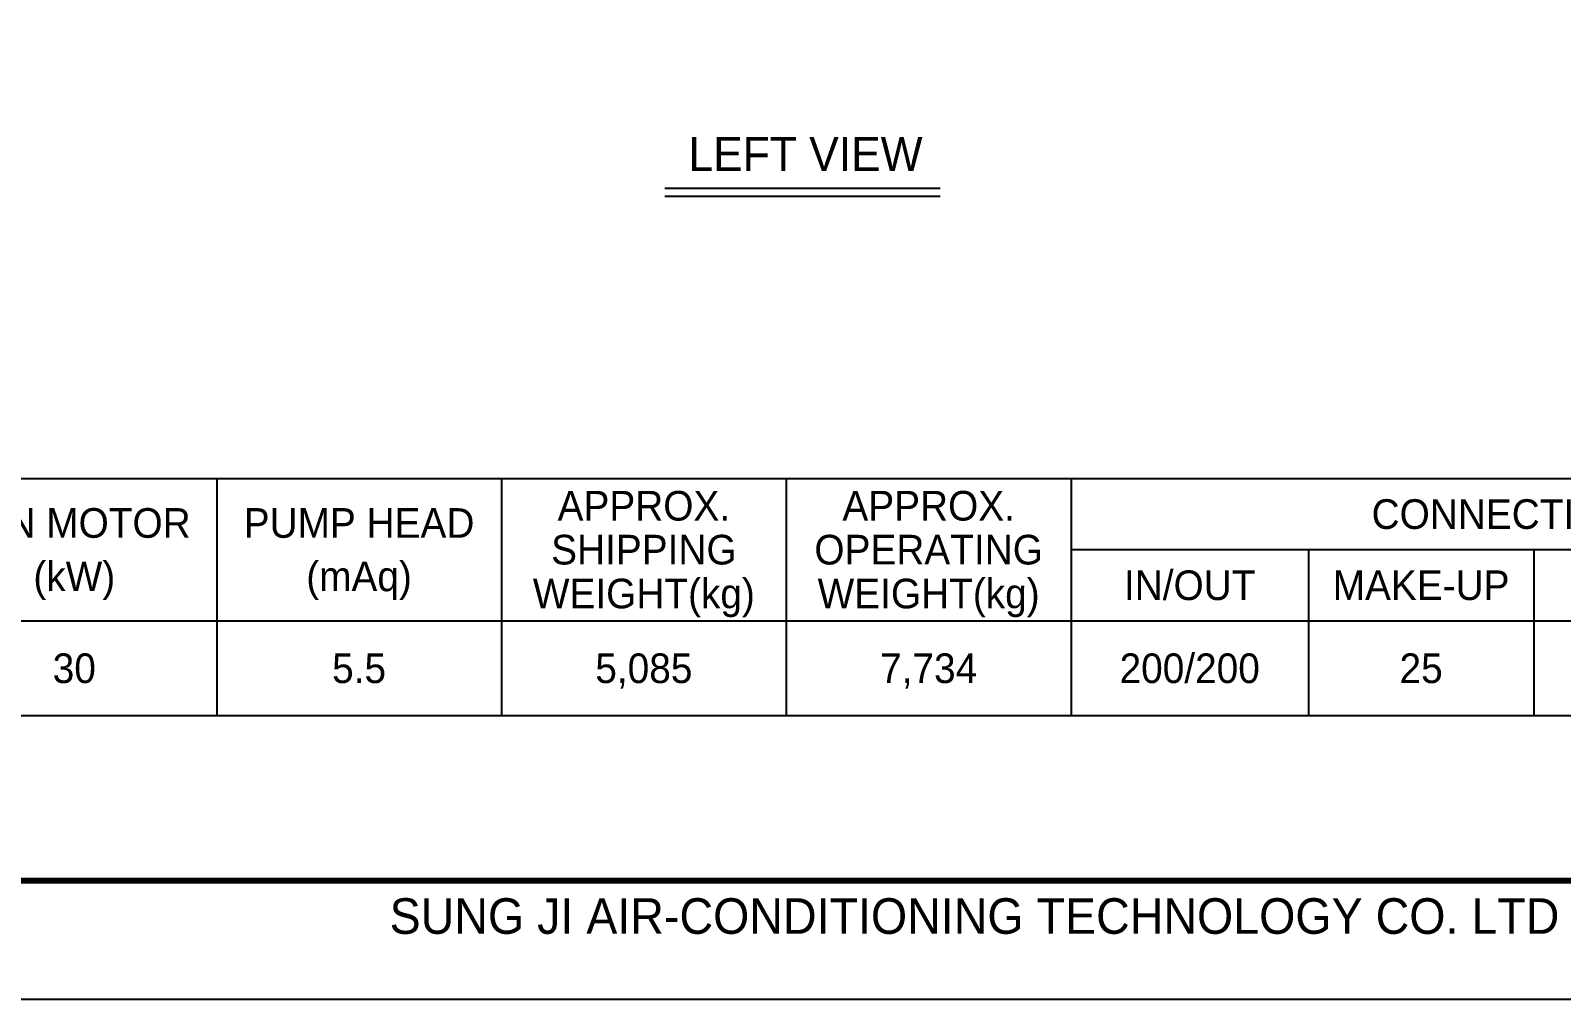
# Model space of a CAD drawing. Header units: millimetres. Extents: x 12896 to 42303, y 9438 to 30233.
# Drawn here: x 21243 to 30273, y 9438 to 15156 of the extents above; entities that cross this region are included whole.
import ezdxf
from ezdxf.enums import TextEntityAlignment as Align

# ---------------------------------------------------------------- set-up
doc = ezdxf.new("R2010")
doc.units = ezdxf.units.MM
for name, color, linetype in [('냉각탑_box', 1, 'Continuous'), ('냉각탑_form', 1, 'Continuous'), ('냉각탑_text', 3, 'Continuous')]:
    doc.layers.add(name, color=color, linetype=linetype)
doc.styles.add('돋움', font='Dotum.ttf')

msp = doc.modelspace()

# ---------------------------------------------------------------- linework, layer by layer
at = {"layer": 'Defpoints'}
msp.add_lwpolyline([(12895.7, 30233.4), (42302.9, 30233.4), (42302.9, 9438.3), (12895.7, 9438.3)], close=True, dxfattribs=at)
at = {"layer": '냉각탑_box'}
for p, q in [((24984.2, 14225.8), (26607.6, 14225.8)), ((24984.2, 14179.1), (26607.6, 14179.1)), ((22340.5, 12512.8), (22340.5, 11112.8)), ((24020.5, 12512.8), (24020.5, 11112.8)), ((25700.5, 12512.8), (25700.5, 11112.8)), ((27380.5, 12512.8), (27380.5, 11112.8)), ((27380.5, 12092.8), (32770.5, 12092.8)), ((28780.5, 12092.8), (28780.5, 11112.8)), ((30110.5, 12092.8), (30110.5, 11112.8)), ((17720.5, 11672.8), (32770.5, 11672.8))]:
    msp.add_line(p, q, dxfattribs=at)
msp.add_lwpolyline([(17720.5, 12512.8), (32770.5, 12512.8), (32770.5, 11112.8), (17720.5, 11112.8)], close=True, dxfattribs=at)
at = {"layer": '냉각탑_form', "const_width": 35}
msp.add_lwpolyline([(13595.9, 29533.2), (13595.9, 10138.5), (41602.7, 10138.5), (41602.7, 29533.2)], close=True, dxfattribs=at)

# ---------------------------------------------------------------- texts
at = {"layer": '냉각탑_form', "style": '돋움'}
msp.add_text('SUNG JI AIR-CONDITIONING TECHNOLOGY CO. LTD', height=210.051, dxfattribs=at).set_placement((23360.6, 9825.3))
at = {"layer": '냉각탑_text', "style": '돋움'}
for s, height, p in [('LEFT VIEW', 199.97, (25814.1, 14428)), ('APPROX.', 175, (24860.5, 12351.8)), ('APPROX.', 175, (26540.5, 12351.8)), ('CONNECTION(A)', 175, (30075.5, 12302.8)), ('FAN MOTOR', 175, (21500.5, 12250.3)), ('PUMP HEAD', 175, (23180.5, 12250.3)), ('SHIPPING', 175, (24860.5, 12092.8)), ('OPERATING', 175, (26540.5, 12092.8)), ('(kW)', 175, (21500.5, 11935.3)), ('(mAq)', 175, (23180.5, 11935.3)), ('WEIGHT(kg)', 175, (24860.5, 11833.8)), ('WEIGHT(kg)', 175, (26540.5, 11833.8)), ('IN/OUT', 175, (28080.5, 11882.8)), ('MAKE-UP', 175, (29445.5, 11882.8)), ('30', 175, (21500.5, 11392.8)), ('5.5', 175, (23180.5, 11392.8)), ('5,085', 175, (24860.5, 11392.8)), ('7,734', 175, (26540.5, 11392.8)), ('200/200', 175, (28080.5, 11392.8)), ('25', 175, (29445.5, 11392.8))]:
    msp.add_text(s, height=height, dxfattribs=at).set_placement(p, align=Align.MIDDLE_CENTER)

doc.saveas('drawing.dxf')
